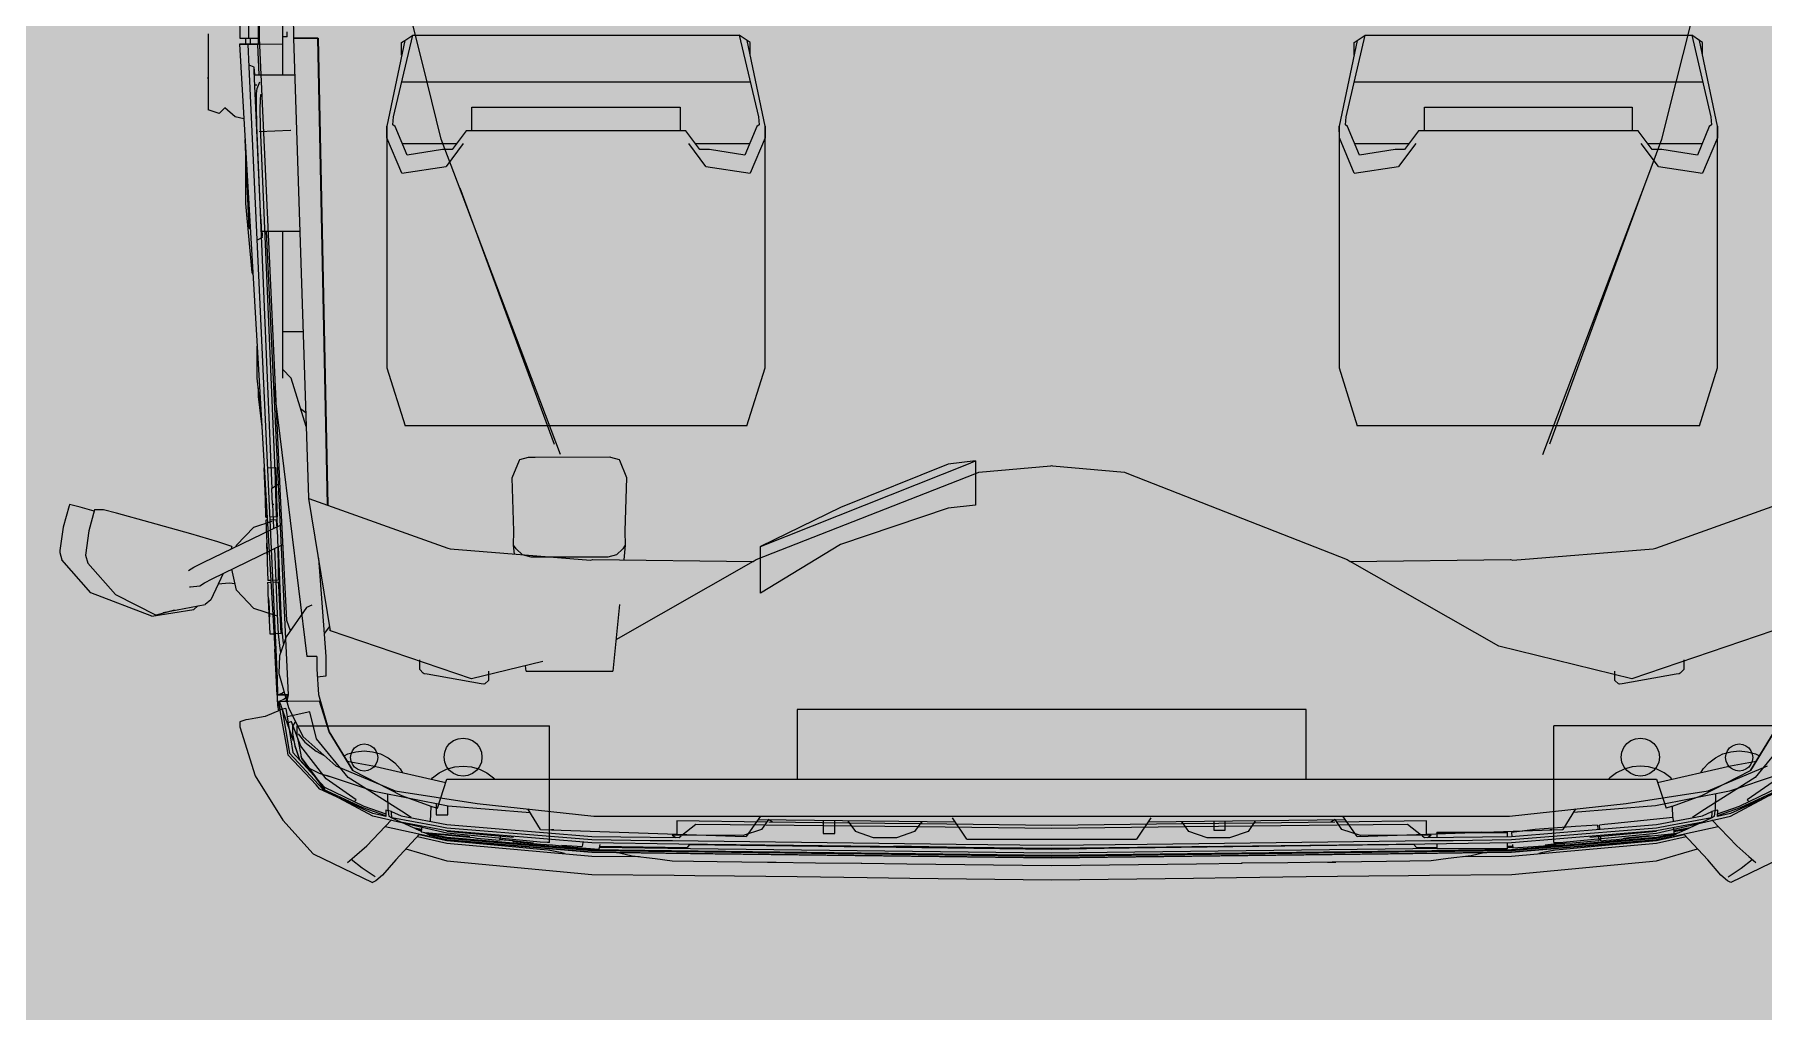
# Model space of a CAD drawing. Header units: millimetres. Extents: x 141848 to 1648660, y -821378 to -151356.
# Drawn here: x 205058 to 206648, y -199835 to -198937 of the extents above; entities that cross this region are included whole.
import ezdxf

# ---------------------------------------------------------------- set-up
doc = ezdxf.new("R2010")
doc.units = ezdxf.units.MM
doc.header["$MEASUREMENT"] = 0
doc.layers.add('Cars', color=7, linetype='Continuous')

# ---------------------------------------------------------------- blocks, each defined once
blk = doc.blocks.new('tir daf01')
at = {"layer": 'Cars', "color": 7, "linetype": 'Continuous', "lineweight": 13}
for p, q in [((26.5, 1591.5), (0, 1536.8)), ((61.1, 1536.6), (84.7, 1580.7)), ((85.9, 1582.6), (68.6, 1545.5)), ((70.2, 1544.8), (87.6, 1581.1)), ((95.3, 1579.6), (76.1, 1551.9)), ((98.7, 1579.5), (84.1, 1535.5)), ((132.2, 1588.3), (96.6, 1559.2)), ((138.5, 1576.8), (103.1, 1554.8)), ((103.1, 1554.9), (138.5, 1576.8)), ((144.2, 1580.8), (144.2, 1536.6)), ((231.5, 1575.5), (187.2, 1445.7)), ((23.9, 1553.3), (18.3, 1559.9)), ((96.6, 1559.2), (65.6, 1510.2)), ((84.2, 1515.9), (107.3, 1570.5)), ((107.2, 1536.6), (111.6, 1560.1)), ((118.2, 1559.5), (116.4, 1563.1)), ((120.3, 1552.1), (118.2, 1559.5)), ((736, 1486.6), (1027, 1559.1)), ((5.3, 1534.4), (13.3, 1546.2)), ((13.3, 1546.2), (21.3, 1556.3)), ((33.8, 1542.2), (23.9, 1553.3)), ((68.6, 1545.5), (61.4, 1524.5)), ((63, 1524.6), (70.2, 1544.8)), ((74.4, 1553.5), (76.1, 1551.9)), ((80, 1510.1), (103.1, 1554.9)), ((102.9, 1547.7), (102.5, 1544.5)), ((102.5, 1544.5), (102.9, 1541.3)), ((104.1, 1550.7), (102.9, 1547.7)), ((106.1, 1553.3), (104.1, 1550.7)), ((108.7, 1555.3), (106.1, 1553.3)), ((111.7, 1556.5), (108.7, 1555.3)), ((114.9, 1556.9), (111.7, 1556.5)), ((118.1, 1556.5), (114.9, 1556.9)), ((121.1, 1555.3), (118.1, 1556.5)), ((121, 1544.5), (120.3, 1552.1)), ((120.3, 1536.8), (121, 1544.5)), ((123.7, 1553.3), (121.1, 1555.3)), ((125.7, 1550.7), (123.7, 1553.3)), ((126.9, 1547.7), (125.7, 1550.7)), ((127.4, 1544.5), (126.9, 1547.7)), ((126.9, 1541.3), (127.4, 1544.5)), ((0, 1536.8), (1.6, 1533.8)), ((1.6, 1533.8), (6.7, 1527.7)), ((6.7, 1527.7), (20.8, 1515.5)), ((57.6, 1519.4), (33.8, 1542.2)), ((45.3, 1468.5), (61.1, 1536.6)), ((84.1, 1535.5), (70.4, 1467.4)), ((92, 1469.5), (107.2, 1536.6)), ((102.9, 1541.3), (104.1, 1538.3)), ((104.1, 1538.3), (106.1, 1535.7)), ((106.1, 1535.7), (108.7, 1533.7)), ((108.7, 1533.7), (111.7, 1532.5)), ((111.7, 1532.5), (114.9, 1532)), ((114.7, 1522.6), (118.2, 1529.5)), ((114.9, 1532), (118.1, 1532.5)), ((118.1, 1532.5), (121.1, 1533.7)), ((118.2, 1529.5), (120.3, 1536.8)), ((121.1, 1533.7), (123.7, 1535.7)), ((123.7, 1535.7), (125.7, 1538.3)), ((125.7, 1538.3), (126.9, 1541.3)), ((144.2, 1536.6), (144.2, 1468.6)), ((20.8, 1515.5), (44.5, 1493.6)), ((42.5, 1484.4), (51.6, 1525.1)), ((47.8, 1468.5), (55.9, 1511)), ((53.4, 1468.5), (61.4, 1510.6)), ((55.9, 1511), (59.6, 1519.1)), ((59.6, 1519.1), (60.9, 1521.9)), ((60.9, 1521.9), (68.1, 1522.8)), ((61.4, 1510.6), (65.4, 1519.4)), ((68.1, 1522.8), (81.5, 1523)), ((72.8, 1440.7), (84.2, 1515.9)), ((101, 1509.3), (104.4, 1511.4)), ((104.4, 1511.4), (110.1, 1516.5)), ((110.1, 1516.5), (114.7, 1522.6)), ((420, 1507.9), (473.4, 1524.6)), ((473.4, 1524.6), (695.6, 1524.6)), ((684.8, 1524.4), (652.2, 1510.7)), ((658.4, 1470.2), (652.2, 1510.7)), ((695.6, 1524.6), (684.8, 1524.4)), ((695.6, 1524.6), (774.3, 1508.1)), ((736, 1510.9), (736, 1190.3)), ((760.9, 1510.9), (772.5, 1510.9)), ((772.5, 1510.9), (774.3, 1508.1)), ((20, 1468.5), (31, 1506)), ((36.1, 1468.5), (42.4, 1495.6)), ((46, 1489.3), (48.8, 1495.5)), ((46.9, 1484.7), (49.2, 1496.3)), ((47.7, 1484.6), (50.6, 1499.5)), ((48.8, 1495.5), (49, 1495.5)), ((49.2, 1496.3), (50.3, 1498.7)), ((50.3, 1498.7), (50.5, 1498.7)), ((50.6, 1499.5), (55.5, 1510.2)), ((55.5, 1510.2), (55.7, 1510.2)), ((65.6, 1510.2), (59.7, 1501.4)), ((69.8, 1482.2), (80, 1510.1)), ((80, 1510.1), (80, 1510.1)), ((420, 1507.9), (420, 1193.3)), ((679.3, 1510.4), (679.3, 1460.5)), ((774.3, 1508.1), (779.2, 1500.8)), ((38.5, 1468.5), (44.3, 1493.8)), ((41.3, 1479.1), (39, 1468.5)), ((39.6, 1431.5), (45, 1484.8)), ((39.6, 1468.5), (42.3, 1481.2)), ((40.9, 1468.5), (44.5, 1486.1)), ((41.9, 1480.4), (41.3, 1479.1)), ((41.8, 1468.5), (44.8, 1483.5)), ((41.9, 1480.4), (42.1, 1480.4)), ((42.3, 1481.2), (44.1, 1485.2)), ((42.5, 1484.4), (43.5, 1483.9)), ((44.1, 1485.2), (44.3, 1485.2)), ((44.5, 1486.1), (45.6, 1488.5)), ((45, 1484.8), (45.7, 1484.8)), ((45.1, 1484.8), (46, 1489.3)), ((45.6, 1488.5), (45.8, 1488.5)), ((45.7, 1484.8), (50.2, 1484.4)), ((59.7, 1483.4), (54.4, 1430)), ((59.7, 1483.4), (56.3, 1483.7)), ((69.8, 1482.9), (59.7, 1483.3)), ((69.8, 1482.2), (68.5, 1477.2)), ((69.8, 1482.9), (69.8, 1482.2)), ((95, 1482.6), (96.2, 1481.6)), ((96.2, 1481.6), (100.8, 1475.5)), ((191.5, 1486.6), (182.8, 1437)), ((192, 1489.2), (191.5, 1486.6)), ((192.5, 1490.1), (192, 1489.2)), ((196, 1493.5), (192.5, 1490.1)), ((199.1, 1493.5), (196, 1493.5)), ((204.7, 1493.5), (199.1, 1493.5)), ((683.6, 1473.5), (736, 1486.6)), ((7.3, 1335.3), (20, 1468.5)), ((24.3, 1335.2), (36.1, 1468.5)), ((39, 1468.5), (27.5, 1335.2)), ((28.1, 1335.2), (39.6, 1468.5)), ((29.5, 1335.2), (40.9, 1468.5)), ((30.4, 1335.2), (41.8, 1468.5)), ((34.4, 1421.6), (38.5, 1468.5)), ((36.7, 1335.2), (47.8, 1468.5)), ((37.2, 1382.7), (45.3, 1468.5)), ((42.3, 1335.2), (53.4, 1468.5)), ((47, 1468.5), (43.3, 1428)), ((70.4, 1467.4), (64.4, 1392)), ((94.9, 1468.5), (68.5, 1477.2)), ((94.9, 1335.2), (94.9, 1468.5)), ((102.9, 1466), (100.2, 1462.3)), ((100.8, 1475.5), (104.3, 1468.6)), ((106.6, 1468.7), (102.9, 1466)), ((104.3, 1468.6), (106.4, 1461.2)), ((110.8, 1470.5), (106.6, 1468.7)), ((115.3, 1471.1), (110.8, 1470.5)), ((119.8, 1470.5), (115.3, 1471.1)), ((124.1, 1468.7), (119.8, 1470.5)), ((127.7, 1466), (124.1, 1468.7)), ((130.5, 1462.3), (127.7, 1466)), ((144.2, 1468.6), (144.2, 1428)), ((643.9, 1458.5), (683.6, 1473.5)), ((658.4, 1470.2), (679.7, 1454.3)), ((41.3, 1443), (43.3, 1462.6)), ((98.4, 1458.1), (97.8, 1453.6)), ((97.8, 1453.6), (98.4, 1449.1)), ((100.2, 1462.3), (98.4, 1458.1)), ((98.4, 1449.1), (100.2, 1444.9)), ((106.4, 1461.2), (107.1, 1453.6)), ((107.1, 1453.6), (106.4, 1446)), ((132.2, 1458.1), (130.5, 1462.3)), ((130.5, 1444.9), (132.2, 1449.1)), ((132.8, 1453.6), (132.2, 1458.1)), ((132.2, 1449.1), (132.8, 1453.6)), ((393.5, 1363.9), (643.9, 1458.5)), ((638.9, 1456.6), (403, 1369.9)), ((38.8, 1422.1), (39.6, 1431.5)), ((40.6, 1438.4), (40.7, 1438.4)), ((40.7, 1438.4), (41.3, 1443)), ((61, 1333.4), (72.8, 1440.7)), ((100.8, 1431.7), (96.2, 1425.6)), ((100.2, 1444.9), (102.9, 1441.2)), ((104.3, 1438.6), (100.8, 1431.7)), ((102.9, 1441.2), (106.6, 1438.5)), ((106.4, 1446), (104.3, 1438.6)), ((106.6, 1438.5), (110.8, 1436.7)), ((110.8, 1436.7), (115.3, 1436.1)), ((115.3, 1436.1), (119.8, 1436.7)), ((119.8, 1436.7), (124.1, 1438.5)), ((124.1, 1438.5), (127.7, 1441.2)), ((127.7, 1441.2), (130.5, 1444.9)), ((182.8, 1437), (182.3, 1434.4)), ((182.3, 1434.4), (182.8, 1433.5)), ((182.8, 1433.5), (185.9, 1430.1)), ((187.2, 1445.7), (217.3, 1323.4)), ((712.9, 1446.2), (691.1, 1446.2)), ((712.9, 1255), (712.9, 1446.2)), ((32.3, 1398.6), (34.4, 1421.6)), ((36.5, 1391.3), (38.5, 1415.4)), ((38.4, 1417.4), (38.8, 1422.1)), ((38.4, 1417.4), (42.1, 1417.1)), ((41.6, 1415.1), (38.5, 1415.4)), ((39.2, 1415.3), (39.4, 1417.3)), ((40.1, 1415.2), (40.3, 1417.2)), ((43.3, 1428), (41.4, 1407.2)), ((49.1, 1416.4), (52.5, 1416)), ((52.5, 1416), (52.7, 1416)), ((53.4, 1420.6), (52.7, 1416)), ((54.4, 1430), (53.4, 1420.6)), ((96.2, 1425.6), (94.9, 1424.4)), ((144.2, 1428), (144.2, 1407.2)), ((185.9, 1430.1), (189, 1430.1)), ((189, 1430.1), (194.2, 1430.1)), ((52.6, 1414.2), (48.9, 1414.5)), ((52.6, 1414.2), (51.6, 1393.9)), ((144.2, 1407.2), (144.2, 1394)), ((30.7, 1382.6), (32.3, 1398.6)), ((32, 1336.3), (34.9, 1383.4)), ((34.6, 1375.7), (34.9, 1383.4)), ((36.1, 1383.3), (34.9, 1383.4)), ((35.8, 1376.2), (36.5, 1391.3)), ((51.6, 1393.9), (48.6, 1357)), ((67.7, 1394), (48.7, 1382.2)), ((144.2, 1394), (144.2, 1388)), ((144.2, 1388), (144.2, 1377)), ((27.9, 1363.9), (29.9, 1375.3)), ((29.9, 1375.3), (30.7, 1382.6)), ((34.6, 1366.2), (35.8, 1376.2)), ((34.6, 1366.2), (34.6, 1375.7)), ((36.8, 1375.9), (37.2, 1382.7)), ((36.8, 1373.9), (36.8, 1375.9)), ((36.8, 1373.9), (144.2, 1373.9)), ((42.7, 1203.3), (48.3, 1372.3)), ((48.3, 1372.3), (48.7, 1382.2)), ((48.3, 1372.3), (48.3, 1370.2)), ((144.2, 1377), (144.2, 1373.9)), ((27.1, 1360.3), (27.9, 1363.9)), ((48.6, 1357), (46.1, 1335.1)), ((393.5, 1363.9), (393.5, 1363.9)), ((34.9, 1336), (32, 1336.3)), ((32.5, 1335.2), (32.6, 1336.2)), ((33.4, 1335.2), (33.5, 1336.1)), ((6.8, 1259.6), (7.3, 1335.3)), ((23.8, 1291.4), (24.3, 1335.2)), ((27.5, 1335.2), (26.1, 1221.7)), ((26.7, 1223.8), (28.1, 1335.2)), ((28.2, 1231.2), (29.5, 1335.2)), ((29.2, 1237.4), (30.4, 1335.2)), ((30.9, 1331.2), (31, 1307.7)), ((36, 1331.2), (30.9, 1331.2)), ((32.4, 1331.2), (32.5, 1335.2)), ((33.3, 1331.2), (33.4, 1335.2)), ((35.7, 1255.3), (36.7, 1335.2)), ((41.3, 1255), (42.3, 1335.2)), ((46.1, 1335.1), (42.3, 1335.4)), ((45.7, 1331.2), (42.3, 1331.2)), ((45.7, 1331.2), (45.6, 1266.4)), ((45.9, 1331.2), (45.7, 1331.2)), ((46.5, 1331.2), (45.9, 1331.2)), ((46.5, 1331.2), (45.9, 1331.2)), ((46.4, 1307.7), (46.5, 1331.2)), ((61, 1226.6), (61, 1333.4)), ((94.9, 912.2), (94.9, 1335.2)), ((217.3, 1323.4), (295.1, 1186.8)), ((27.2, 1309.6), (24.5, 1297.9)), ((31, 1307.7), (31, 1266.4)), ((46.5, 1307.7), (45.7, 1307.7)), ((46.4, 1266.4), (46.5, 1307.7)), ((24.5, 1297.9), (22.1, 1276.9)), ((22.1, 1276.9), (19.9, 1261.2)), ((6.5, 1240.4), (6.8, 1259.6)), ((19.9, 1261.2), (19.6, 1241.6)), ((35.2, 1266.4), (31, 1266.4)), ((31.4, 1244.5), (31.6, 1266.4)), ((32.3, 1247.6), (32.6, 1266.4)), ((41.4, 1257.8), (43.6, 1261.2)), ((45.6, 1266.4), (41.5, 1266.4)), ((43.6, 1261.2), (43.1, 1196.1)), ((43.6, 1257), (56.6, 1257)), ((46.4, 1266.4), (45.6, 1266.4)), ((56.6, 1257), (55.6, 1174.4)), ((6.1, 1204), (6.5, 1240.4)), ((19.6, 1241.6), (19.3, 1220)), ((27.3, 912.2), (31.4, 1244.5)), ((34.8, 1245.9), (30.8, 912.2)), ((31.5, 912.2), (35.7, 1255.3)), ((32.3, 1247.6), (34.8, 1245.4)), ((43, 1252.9), (41.3, 1255)), ((53.8, 1239.4), (43.5, 1252.2)), ((679.7, 1247), (658.4, 1231.1)), ((679.3, 1240.8), (679.3, 1190.9)), ((691.1, 1255), (712.9, 1255)), ((24.3, 912.2), (28.2, 1231.2)), ((25.2, 912.2), (29.2, 1237.4)), ((53, 1176.2), (53.8, 1239.4)), ((61, 912.2), (61, 1226.6)), ((652.2, 1190.5), (658.4, 1231.1)), ((19.3, 1220), (19, 1197)), ((26.1, 1221.7), (22.3, 912.2)), ((22.9, 912.2), (26.7, 1223.8)), ((5.4, 1146.4), (6.1, 1204)), ((19, 1197), (18.7, 1170.2)), ((42.4, 1193.3), (42.7, 1203.3)), ((42.4, 1193.3), (61, 1180)), ((43.1, 1196.1), (48.8, 1179.2)), ((473.4, 1176.6), (420, 1193.3)), ((774.3, 1193.1), (695.6, 1176.6)), ((772.5, 1190.3), (774.3, 1193.1)), ((774.3, 1193.1), (779.2, 1200.4)), ((48.8, 1179.2), (58, 1172.8)), ((55.7, 1000.8), (57.9, 1182.2)), ((695.6, 1176.6), (473.4, 1176.6)), ((652.2, 1190.5), (684.8, 1176.8)), ((684.8, 1176.8), (695.6, 1176.6)), ((760.9, 1190.3), (772.5, 1190.3)), ((18.7, 1170.2), (18.2, 1129.4)), ((18.7, 1165.8), (18.8, 1173.5)), ((52.1, 1096.8), (53, 1175)), ((55.6, 1172.5), (54.7, 1098.9)), ((58, 1172.8), (55.6, 1169)), ((4.6, 1082.1), (5.4, 1146.4)), ((94.9, 1146.4), (159, 1146.4)), ((159, 1146.4), (159, 912.2)), ((18.2, 1129.4), (17.7, 1086.8)), ((56.1, 1099.2), (46.9, 1092.8)), ((54.7, 1098.3), (54, 1033.3)), ((56.1, 1099.2), (54.7, 1099.2)), ((4.1, 1042.6), (4.6, 1082.1)), ((17.2, 1045.5), (17.7, 1086.8)), ((17.7, 1086.8), (17.7, 1087.3)), ((46.9, 1092.8), (41.2, 1075.9)), ((51.4, 1035.1), (52.1, 1096.4)), ((41.2, 1075.9), (41.2, 1055.1)), ((48, 1065.3), (48, 1071.8)), ((48, 1071.8), (56.6, 1071.8)), ((48, 1061.4), (48, 1065.3)), ((30.8, 912.2), (33.3, 1057.5)), ((41.2, 1055.1), (46.9, 1038.2)), ((56.4, 1061.4), (48, 1061.4)), ((2.5, 912.2), (4.1, 1042.6)), ((15.5, 912.2), (17.2, 1045.5)), ((17.2, 1045.5), (17.2, 1045.5)), ((46.9, 1038.2), (56.1, 1031.8)), ((49.9, 912.2), (51.4, 1034.7)), ((53.9, 1032.7), (52.5, 912.2)), ((56.1, 1031.8), (53.9, 1031.8)), ((59.5, 1003.4), (39.8, 990.2)), ((39.8, 980.2), (39.8, 990.2)), ((39.8, 912.2), (39.8, 980.2)), ((4.1, 781.9), (2.5, 912.2)), ((17.2, 779), (15.5, 912.2)), ((22.3, 912.2), (26.1, 602.7)), ((26.7, 600.7), (22.9, 912.2)), ((28.2, 593.3), (24.3, 912.2)), ((29.2, 587.1), (25.2, 912.2)), ((31.4, 580), (27.3, 912.2)), ((34.8, 578.5), (30.8, 912.2)), ((30.8, 912.2), (33.3, 767)), ((35.7, 569.2), (31.5, 912.2)), ((39.8, 844.2), (39.8, 912.2)), ((51.4, 789.7), (49.9, 912.2)), ((52.5, 912.2), (53.9, 791.8)), ((61, 597.9), (61, 912.2)), ((94.9, 489.2), (94.9, 912.2)), ((159, 912.2), (159, 678.1)), ((39.8, 834.2), (39.8, 844.2)), ((39.8, 834.2), (59.5, 821.1)), ((347.1, 842.2), (344.2, 816.9)), ((387.7, 842.2), (384.8, 816.9)), ((57.9, 642.3), (55.7, 823.6)), ((344.2, 816.9), (310.8, 718)), ((384.8, 816.9), (344.8, 718)), ((4.6, 742.4), (4.1, 781.9)), ((46.9, 786.2), (41.2, 769.4)), ((56.1, 792.7), (46.9, 786.2)), ((52.1, 728), (51.4, 789.4)), ((53.9, 792.7), (56.1, 792.7)), ((54, 791.2), (54.7, 726.2)), ((17.7, 737.7), (17.2, 779)), ((17.2, 779), (17.2, 779)), ((41.2, 769.4), (41.2, 748.5)), ((41.2, 748.5), (46.9, 731.7)), ((5.4, 678.1), (4.6, 742.4)), ((18.2, 695.1), (17.7, 737.7)), ((17.7, 737.1), (17.7, 737.7)), ((56.1, 725.2), (46.9, 731.7)), ((53, 649.4), (52.1, 727.7)), ((54.7, 725.6), (55.6, 652)), ((56.1, 725.2), (54.7, 725.2)), ((310.8, 718), (266.2, 644.4)), ((344.8, 718), (309, 644.4)), ((45.1, 706.2), (45.1, 712.7)), ((45.1, 712.7), (57.1, 712.7)), ((45.1, 702.2), (45.1, 706.2)), ((57.2, 702.2), (45.1, 702.2)), ((18.7, 654.3), (18.2, 695.1)), ((6.1, 620.4), (5.4, 678.1)), ((159, 678.1), (94.9, 678.1)), ((18.8, 650.9), (18.7, 658.7)), ((19, 627.4), (18.7, 654.3)), ((55.6, 655.4), (58, 651.7)), ((61, 644.5), (42.4, 631.1)), ((48.8, 645.2), (43.1, 628.4)), ((58, 651.7), (48.8, 645.2)), ((53.8, 585), (53, 648.2)), ((55.6, 650), (56.6, 567.5)), ((295.1, 637.7), (223.2, 511.4)), ((420, 632), (473.4, 648.7)), ((473.4, 648.7), (695.6, 648.7)), ((684.8, 648.6), (652.2, 634.9)), ((695.6, 648.7), (684.8, 648.6)), ((695.6, 648.7), (774.3, 632.2)), ((6.5, 584), (6.1, 620.4)), ((19.3, 604.5), (19, 627.4)), ((42.7, 621.2), (42.4, 631.1)), ((48.3, 452.2), (42.7, 621.2)), ((43.1, 628.4), (43.6, 563.2)), ((420, 632), (420, 317.5)), ((658.4, 594.3), (652.2, 634.9)), ((679.3, 634.5), (679.3, 584.6)), ((736, 635), (736, 314.5)), ((760.9, 635), (772.5, 635)), ((772.5, 635), (774.3, 632.2)), ((774.3, 632.2), (779.2, 624.9)), ((19.6, 582.9), (19.3, 604.5)), ((26.1, 602.7), (27.5, 489.2)), ((28.1, 489.2), (26.7, 600.7)), ((29.5, 489.2), (28.2, 593.3)), ((61, 491.1), (61, 597.9)), ((658.4, 594.3), (679.7, 578.4)), ((6.8, 564.9), (6.5, 584)), ((19.9, 563.2), (19.6, 582.9)), ((30.4, 489.2), (29.2, 587.1)), ((32.4, 496.2), (31.4, 580)), ((34.8, 579.1), (32.3, 576.9)), ((33.3, 496.3), (32.3, 576.9)), ((43.5, 572.2), (53.8, 585)), ((7.3, 489.2), (6.8, 564.9)), ((22.1, 547.5), (19.9, 563.2)), ((36.7, 489.2), (35.7, 569.2)), ((41.3, 569.5), (43, 571.5)), ((42.3, 489.2), (41.3, 569.5)), ((43.6, 563.2), (41.4, 566.7)), ((56.6, 567.5), (43.6, 567.5)), ((712.9, 570.4), (691.1, 570.4)), ((712.9, 379.1), (712.9, 570.4)), ((24.5, 526.5), (22.1, 547.5)), ((24.3, 489.2), (23.8, 533)), ((27.2, 514.9), (24.5, 526.5)), ((255.8, 514.7), (194.2, 508.5)), ((310.3, 520.1), (296.6, 518.8)), ((34.8, 496.6), (30.6, 495.9)), ((32.6, 472.4), (30.6, 495.9)), ((194.2, 428.9), (194.2, 508.5)), ((20, 356), (7.3, 489.2)), ((36.1, 355.9), (24.3, 489.2)), ((27.5, 489.2), (39, 355.9)), ((39.6, 355.9), (28.1, 489.2)), ((40.9, 355.9), (29.5, 489.2)), ((41.8, 355.9), (30.4, 489.2)), ((36.7, 481), (33.2, 480.4)), ((34.2, 461.8), (33.2, 480.4)), ((47.8, 355.9), (36.7, 489.2)), ((53.4, 355.9), (42.3, 489.2)), ((72.8, 383.8), (61, 491.1)), ((94.9, 355.9), (94.9, 489.2)), ((27.9, 460.5), (27.1, 464.2)), ((34.7, 453.1), (32.6, 472.4)), ((29.9, 449.2), (27.9, 460.5)), ((30.7, 441.9), (29.9, 449.2)), ((35.3, 442.1), (34.7, 453.1)), ((36.8, 450.5), (36.8, 448.6)), ((36.8, 450.5), (144.2, 450.5)), ((36.8, 448.6), (37.2, 441.8)), ((48.3, 454.3), (48.3, 452.2)), ((48.7, 442.2), (48.3, 452.2)), ((144.2, 447.4), (144.2, 450.5)), ((144.2, 436.5), (144.2, 447.4)), ((393.5, 460.5), (643.9, 365.9)), ((638.9, 367.8), (403, 454.6)), ((32.3, 425.8), (30.7, 441.9)), ((37.6, 416.9), (35.3, 442.1)), ((39.9, 404.8), (36.6, 435.7)), ((37.2, 441.8), (45.3, 356)), ((48.7, 442.2), (67.7, 430.4)), ((70.4, 357.1), (64.4, 432.5)), ((144.2, 430.5), (144.2, 436.5)), ((144.2, 417.3), (144.2, 430.5)), ((203.3, 444.1), (187.2, 378.7)), ((34.4, 402.8), (32.3, 425.8)), ((37.6, 416.9), (38.6, 417.1)), ((39.6, 404.6), (38.6, 417.1)), ((41.4, 417.3), (43.3, 396.5)), ((144.2, 396.5), (144.2, 417.3)), ((194.2, 428.9), (199.4, 428.4)), ((302, 418.2), (310.3, 417.4)), ((38.5, 355.9), (34.4, 402.8)), ((42, 405), (39, 404.5)), ((40.9, 383.7), (39, 404.5)), ((43, 405.3), (39.9, 404.8)), ((40.5, 404.8), (40.5, 404.9)), ((96.2, 398.9), (94.9, 400)), ((100.8, 392.8), (96.2, 398.9)), ((41.5, 380.4), (40.9, 383.7)), ((43.3, 396.5), (47, 355.9)), ((84.2, 308.5), (72.8, 383.8)), ((102.9, 383.2), (100.2, 379.6)), ((104.3, 385.9), (100.8, 392.8)), ((106.6, 386), (102.9, 383.2)), ((106.4, 378.5), (104.3, 385.9)), ((110.8, 387.8), (106.6, 386)), ((115.3, 388.3), (110.8, 387.8)), ((119.8, 387.8), (115.3, 388.3)), ((124.1, 386), (119.8, 387.8)), ((127.7, 383.2), (124.1, 386)), ((130.5, 379.6), (127.7, 383.2)), ((144.2, 355.9), (144.2, 396.5)), ((182.8, 391), (182.3, 390.1)), ((182.3, 390.1), (182.8, 387.4)), ((185.9, 394.3), (182.8, 391)), ((182.8, 387.4), (191.5, 337.9)), ((189, 394.3), (185.9, 394.3)), ((194.2, 394.3), (189, 394.3)), ((45, 341.1), (41.5, 380.4)), ((42.6, 375), (42.2, 377.2)), ((46.1, 335.6), (42.6, 375)), ((98.4, 375.4), (97.8, 370.9)), ((97.8, 370.9), (98.4, 366.3)), ((100.2, 379.6), (98.4, 375.4)), ((98.4, 366.3), (100.2, 362.1)), ((107.1, 370.9), (106.4, 378.5)), ((106.4, 363.2), (107.1, 370.9)), ((132.2, 375.4), (130.5, 379.6)), ((130.5, 362.1), (132.2, 366.3)), ((132.8, 370.9), (132.2, 375.4)), ((132.2, 366.3), (132.8, 370.9)), ((187.2, 378.7), (231.5, 248.9)), ((643.9, 365.9), (683.6, 350.9)), ((679.7, 371.1), (658.4, 355.2)), ((691.1, 379.1), (712.9, 379.1)), ((31, 318.4), (20, 356)), ((42.4, 328.9), (36.1, 355.9)), ((44.3, 330.6), (38.5, 355.9)), ((39, 355.9), (41.3, 345.4)), ((42.3, 343.3), (39.6, 355.9)), ((44.5, 338.4), (40.9, 355.9)), ((46, 335.1), (41.8, 355.9)), ((45.3, 356), (61.1, 287.9)), ((55.9, 313.5), (47.8, 355.9)), ((61.4, 313.9), (53.4, 355.9)), ((62.2, 350.3), (62.2, 356.8)), ((62.2, 356.8), (70.5, 356.8)), ((62.2, 346.3), (62.2, 350.3)), ((68.5, 347.3), (94.9, 355.9)), ((84.1, 289), (70.4, 357.1)), ((107.2, 287.8), (92, 355)), ((100.2, 362.1), (102.9, 358.5)), ((100.8, 349), (104.3, 355.8)), ((102.9, 358.5), (106.6, 355.7)), ((104.3, 355.8), (106.4, 363.2)), ((106.6, 355.7), (110.8, 354)), ((110.8, 354), (115.3, 353.4)), ((115.3, 353.4), (119.8, 354)), ((119.8, 354), (124.1, 355.7)), ((124.1, 355.7), (127.7, 358.5)), ((127.7, 358.5), (130.5, 362.1)), ((144.2, 287.8), (144.2, 355.9)), ((652.2, 314.6), (658.4, 355.2)), ((679.3, 364.9), (679.3, 315)), ((683.6, 350.9), (736, 337.9)), ((41.3, 345.4), (41.9, 344.1)), ((42.1, 344.1), (41.9, 344.1)), ((44.1, 339.2), (42.3, 343.3)), ((43.5, 340.5), (42.5, 340)), ((51.6, 299.3), (42.5, 340)), ((44.3, 339.2), (44.1, 339.2)), ((45.6, 335.9), (44.5, 338.4)), ((45.7, 337.8), (45, 341.1)), ((45.8, 335.9), (45.6, 335.9)), ((45.9, 337.9), (45.7, 337.8)), ((46.3, 334.5), (46, 335.1)), ((46.7, 332.4), (46.1, 335.6)), ((56.2, 341), (69.8, 341.6)), ((72.6, 346.3), (62.2, 346.3)), ((69.8, 342.2), (68.5, 347.3)), ((69.8, 341.6), (69.8, 342.2)), ((80, 314.3), (69.8, 342.2)), ((95, 341.8), (96.2, 342.9)), ((96.2, 342.9), (100.8, 349)), ((191.5, 337.9), (192, 335.2)), ((192, 335.2), (192.5, 334.3)), ((192.5, 334.3), (196, 331)), ((736, 337.9), (1027, 265.3)), ((44.5, 330.9), (20.8, 309)), ((51.4, 333.1), (46.7, 332.4)), ((48.8, 329), (47.2, 332.4)), ((49.2, 328.1), (48.3, 332.6)), ((49, 329), (48.8, 329)), ((50.6, 325), (49.1, 332.7)), ((50.3, 325.8), (49.2, 328.1)), ((50.5, 325.8), (50.3, 325.8)), ((55.5, 314.3), (50.6, 325)), ((59.7, 323.1), (65.6, 314.3)), ((196, 331), (199.1, 331)), ((199.1, 331), (204.7, 331)), ((774.3, 317.2), (779.2, 324.6)), ((20.8, 309), (6.7, 296.8)), ((33.8, 282.3), (57.6, 305.1)), ((55.7, 314.3), (55.5, 314.3)), ((59.6, 305.3), (55.9, 313.5)), ((60.9, 302.5), (59.6, 305.3)), ((68.1, 301.7), (60.9, 302.5)), ((65.4, 305.1), (61.4, 313.9)), ((65.6, 314.3), (96.6, 265.3)), ((103.1, 269.6), (80, 314.3)), ((80, 314.3), (80, 314.3)), ((107.3, 254), (84.2, 308.5)), ((104.4, 313.1), (101, 315.1)), ((110.1, 308), (104.4, 313.1)), ((114.7, 301.9), (110.1, 308)), ((473.4, 300.7), (420, 317.5)), ((652.2, 314.6), (684.8, 300.9)), ((774.3, 317.2), (695.6, 300.7)), ((760.9, 314.4), (772.5, 314.4)), ((772.5, 314.4), (774.3, 317.2)), ((1.6, 290.6), (0, 287.6)), ((26.5, 233), (0, 287.6)), ((6.7, 296.8), (1.6, 290.6)), ((5.3, 290.1), (13.3, 278.2)), ((61.1, 287.9), (84.7, 243.8)), ((61.4, 300), (68.6, 279)), ((70.2, 279.7), (63, 299.9)), ((81.5, 301.5), (68.1, 301.7)), ((98.7, 244.9), (84.1, 289)), ((104.1, 286.2), (102.9, 283.2)), ((106.1, 288.8), (104.1, 286.2)), ((108.7, 290.8), (106.1, 288.8)), ((111.6, 264.3), (107.2, 287.8)), ((111.7, 292), (108.7, 290.8)), ((114.9, 292.4), (111.7, 292)), ((118.2, 295), (114.7, 301.9)), ((118.1, 292), (114.9, 292.4)), ((121.1, 290.8), (118.1, 292)), ((120.3, 287.6), (118.2, 295)), ((121, 280), (120.3, 287.6)), ((123.7, 288.8), (121.1, 290.8)), ((125.7, 286.2), (123.7, 288.8)), ((126.9, 283.2), (125.7, 286.2)), ((144.2, 243.7), (144.2, 287.8)), ((695.6, 300.7), (473.4, 300.7)), ((684.8, 300.9), (695.6, 300.7)), ((13.3, 278.2), (21.3, 268.1)), ((18.3, 264.6), (23.9, 271.2)), ((23.9, 271.2), (33.8, 282.3)), ((68.6, 279), (85.9, 241.8)), ((87.6, 243.4), (70.2, 279.7)), ((76.1, 272.6), (74.4, 270.9)), ((76.1, 272.6), (95.3, 244.9)), ((102.9, 283.2), (102.5, 280)), ((102.5, 280), (102.9, 276.7)), ((102.9, 276.7), (104.1, 273.7)), ((104.1, 273.7), (106.1, 271.2)), ((106.1, 271.2), (108.7, 269.2)), ((118.2, 264.9), (120.3, 272.3)), ((120.3, 272.3), (121, 280)), ((121.1, 269.2), (123.7, 271.2)), ((123.7, 271.2), (125.7, 273.7)), ((125.7, 273.7), (126.9, 276.7)), ((127.4, 280), (126.9, 283.2)), ((126.9, 276.7), (127.4, 280)), ((96.6, 265.3), (132.2, 236.2)), ((103.1, 269.6), (138.5, 247.7)), ((138.5, 247.7), (103.1, 269.6)), ((108.7, 269.2), (111.7, 267.9)), ((111.7, 267.9), (114.9, 267.5)), ((114.9, 267.5), (118.1, 267.9)), ((116.4, 261.4), (118.2, 264.9)), ((118.1, 267.9), (121.1, 269.2)), ((113.9, 222.4), (84.7, 243.8)), ((85.9, 243.7), (115, 222.3)), ((85.9, 241.8), (118.5, 211.6)), ((119.6, 214.3), (87.6, 243.4)), ((95.3, 244.9), (125.4, 221.8)), ((100.5, 238.7), (97.6, 248.2)), ((106.4, 226.8), (100.5, 238.7)), ((134.2, 223.5), (107.3, 254)), ((120.8, 235.9), (116.4, 243.7)), ((138.5, 247.7), (166.8, 238.9)), ((172.9, 237.9), (138.5, 247.7)), ((144.2, 222.3), (144.2, 243.7)), ((166.8, 238.9), (166.4, 210.3)), ((166.8, 238.8), (166.8, 238.9)), ((189.6, 244.7), (188.8, 237)), ((189.7, 244.7), (189.6, 244.7)), ((207.8, 244.7), (189.7, 244.7)), ((298.2, 237.8), (207.8, 244.7)), ((235.3, 248.1), (228.9, 243)), ((231.5, 248.9), (353.1, 229)), ((353.1, 228.8), (231.5, 248.7)), ((231.5, 248.7), (232.9, 248.7)), ((776.5, 237.5), (346.9, 246.5)), ((346.9, 246.3), (776.5, 237.3)), ((416.9, 244.9), (416.7, 245.1)), ((506.7, 243), (506.7, 243.2)), ((57.4, 205), (26.5, 233)), ((113.2, 220.5), (106.4, 226.8)), ((129.2, 225.5), (120.8, 235.9)), ((136.7, 219.3), (129.2, 225.5)), ((132.2, 236.2), (157.1, 230.1)), ((160.8, 210.4), (134.2, 223.5)), ((157.1, 230.1), (152.4, 209.1)), ((196.3, 236.5), (172.9, 237.9)), ((204.2, 236.5), (196.3, 236.5)), ((207.8, 236.5), (204.2, 236.5)), ((207.8, 236.5), (207.7, 227.2)), ((458, 196.6), (207.7, 227.2)), ((253, 226.9), (226, 208.1)), ((255, 231.7), (253, 226.9)), ((419.4, 226.6), (463.9, 212.9)), ((435.9, 221.5), (432.1, 226.2)), ((506.7, 204.8), (506.7, 223.7)), ((776.5, 215.1), (776.5, 237.5)), ((776.5, 237.3), (776.5, 214.9)), ((126.1, 216.2), (113.2, 220.5)), ((125.4, 216.1), (113.2, 220.5)), ((126.9, 219.7), (113.9, 222.4)), ((115, 222.3), (116.2, 222)), ((118.5, 211.6), (159.5, 204.9)), ((160.1, 207.8), (119.6, 214.3)), ((125.4, 221.8), (147.9, 213)), ((136.9, 213.9), (125.4, 216.1)), ((136.9, 213.9), (126.1, 216.2)), ((131.6, 218.8), (126.9, 219.7)), ((130.4, 214.8), (130.2, 215.2)), ((130.4, 214.8), (166.8, 202.1)), ((134.7, 218.1), (131.6, 218.8)), ((144.2, 218.1), (134.7, 218.1)), ((143.9, 214.1), (136.9, 213.9)), ((148, 216.7), (143.9, 214.1)), ((144.2, 219.8), (144.2, 222.3)), ((144.2, 218.5), (144.2, 219.8)), ((144.2, 218.1), (144.2, 218.5)), ((147.8, 212.4), (146.7, 210)), ((147.9, 213), (147.8, 212.4)), ((160.1, 207.8), (159.5, 204.9)), ((192.3, 201.6), (160.8, 210.4)), ((166.4, 210.3), (166.4, 205.9)), ((171.7, 209.4), (166.6, 209.1)), ((166.6, 209.1), (166.6, 209)), ((166.7, 209.1), (172.5, 210.3)), ((168.5, 206), (170, 207.8)), ((172.5, 209.5), (170.4, 208.9)), ((171, 209), (172.4, 209)), ((171.6, 209.2), (172.4, 209.2)), ((172.3, 210.3), (172.3, 210.2)), ((172.3, 209), (172.4, 201.7)), ((172.5, 200.3), (172.4, 209.2)), ((172.5, 201), (172.5, 210.3)), ((553.3, 192.1), (172.5, 210.1)), ((226, 208.1), (208.3, 202.1)), ((241.1, 208.5), (231.7, 212)), ((355.7, 202.7), (241.1, 208.5)), ((472.1, 204.8), (463.9, 212.9)), ((599.1, 185.4), (599.1, 220.7)), ((691.5, 212.3), (690.2, 183.5)), ((691.5, 212.6), (691.5, 212.3)), ((742.8, 178.6), (742.8, 216)), ((777.6, 209), (777.6, 204.8)), ((777.6, 209), (782.3, 209)), ((98.1, 179.7), (57.4, 205)), ((158.6, 202.7), (152.7, 188.8)), ((162.8, 200.3), (158, 201.3)), ((159.5, 204.9), (158.6, 202.7)), ((166.6, 201.3), (158.6, 202.6)), ((162.9, 200.3), (162.8, 200.3)), ((196.3, 198.6), (162.9, 200.3)), ((166.6, 202.2), (166.6, 201.3)), ((166.6, 201.3), (166.6, 201.3)), ((166.6, 201.3), (166.6, 201.3)), ((166.8, 202.1), (168.5, 206)), ((172.4, 199.9), (172.5, 200.3)), ((172.4, 199.9), (214.6, 197.8)), ((172.5, 200.8), (174.2, 204.7)), ((172.5, 200.6), (174.2, 204.5)), ((172.5, 200.8), (172.5, 201)), ((172.5, 200.6), (172.5, 200.8)), ((172.5, 200.6), (172.5, 200.5)), ((172.5, 200.4), (172.5, 200.6)), ((172.5, 200.5), (172.5, 200.4)), ((172.5, 200.4), (172.5, 200.3)), ((770.8, 165.4), (172.5, 200.3)), ((174.2, 204.7), (175.6, 206.3)), ((174.2, 204.5), (175.7, 206.3)), ((208.3, 202.1), (192.3, 201.6)), ((196.3, 198.7), (196.3, 198.7)), ((211.9, 203.3), (215.1, 202.7)), ((215.1, 202.7), (228.8, 201.3)), ((220.1, 205.4), (218.8, 205.6)), ((231.5, 204.3), (220.1, 205.4)), ((228.6, 193.7), (228.8, 197)), ((228.6, 193.2), (228.6, 193.7)), ((266.1, 191.4), (228.6, 193.2)), ((229.1, 203.6), (228.8, 198.3)), ((228.8, 201.3), (246.7, 200.2)), ((229.1, 203.6), (266.6, 201.8)), ((247, 203.4), (231.5, 204.3)), ((258, 192.2), (244.2, 192.8)), ((245.3, 199.2), (251.9, 178.4)), ((246.7, 200.2), (307.2, 197.7)), ((308.6, 200.7), (247, 203.4)), ((261.3, 191.9), (258, 192.2)), ((261.3, 191.9), (261.3, 191.9)), ((272.7, 191.2), (266.1, 191.4)), ((266.6, 201.8), (273.2, 201.4)), ((276, 191.1), (272.7, 191.2)), ((273.2, 201.4), (276.5, 201.2)), ((276, 191.1), (276.1, 194.3)), ((276.2, 196.1), (276.5, 201)), ((276.5, 201), (276.5, 201.2)), ((277.7, 194.2), (277.6, 191.2)), ((294.5, 190.7), (277.6, 191.2)), ((277.9, 201.1), (277.7, 196)), ((277.9, 201.1), (292.1, 201.2)), ((279.4, 140.2), (310.7, 205)), ((292.1, 201.2), (318.1, 200.4)), ((294.2, 131.8), (329.1, 204.1)), ((305.8, 200.8), (305.9, 200.8)), ((305.9, 200.8), (306, 200.8)), ((318.1, 200.4), (333.5, 199.4)), ((325.7, 196.9), (347.8, 196)), ((326.9, 178.4), (332.3, 195.2)), ((347.9, 199.1), (327.2, 200)), ((333.3, 190.9), (333.2, 189.5)), ((333.5, 199.4), (333.3, 193.4)), ((336.2, 199.3), (336.1, 193.3)), ((352.7, 199.4), (336.2, 199.8)), ((336.2, 199.8), (336.2, 199.4)), ((336.2, 199.8), (336.2, 199.4)), ((336.2, 199.4), (336.2, 199.3)), ((336.2, 199.3), (381.6, 198.2)), ((347.8, 195.2), (347.8, 196.9)), ((361.9, 194.6), (347.8, 195.2)), ((352.7, 199.5), (352.7, 198.9)), ((381.6, 198.7), (352.7, 199.4)), ((776.5, 183.4), (355.7, 202.7)), ((366.8, 202.2), (361.9, 194.6)), ((362.4, 195.3), (696.1, 181.2)), ((694.9, 184.4), (364.3, 198.4)), ((381.4, 191.2), (381.6, 198.2)), ((381.6, 198.2), (381.6, 198.7)), ((479.4, 204.8), (463.7, 204.8)), ((496.4, 204.8), (479.4, 204.8)), ((523.3, 204.8), (496.4, 204.8)), ((570.4, 204.8), (523.3, 204.8)), ((599.1, 189.9), (553.3, 192.1)), ((599.1, 204.8), (570.4, 204.8)), ((770.8, 204.8), (742.8, 204.8)), ((770.8, 204.8), (770.7, 182)), ((776.6, 204.8), (770.8, 204.8)), ((889.7, 204.8), (776.6, 204.8)), ((143.3, 165.6), (98.1, 179.7)), ((151.2, 180.4), (150, 173.5)), ((152.7, 188.9), (151.2, 180.4)), ((251.9, 178.4), (268.7, 162.4)), ((305.1, 190.8), (294.5, 190.7)), ((301.6, 190.7), (312.1, 190.3)), ((312.1, 190.3), (305.1, 190.8)), ((310.2, 162.4), (326.9, 178.4)), ((333.2, 189.5), (312.1, 190.3)), ((336, 189.5), (336, 190.8)), ((336, 189.5), (352.4, 189.2)), ((381.3, 188), (336, 189.5)), ((352.4, 189.2), (381.3, 188)), ((381.3, 188), (381.3, 188.1)), ((381.3, 188), (381.3, 188)), ((446.9, 182.6), (419.1, 185.9)), ((430.6, 185.3), (463.7, 181.6)), ((431.1, 185.2), (463.7, 181.6)), ((454.8, 182.6), (446.9, 182.6)), ((463.7, 181.6), (479.4, 181.6)), ((479.4, 181.6), (493.3, 181.6)), ((559.5, 177.8), (560.9, 177)), ((560.9, 177), (624.4, 171.2)), ((593.2, 186.2), (590.6, 181.6)), ((593.2, 186.2), (596, 186.3)), ((596, 185.6), (593.2, 186)), ((596, 186.3), (599.1, 186.2)), ((603.7, 185.1), (596, 185.6)), ((601.7, 174.2), (600.5, 175.4)), ((616.8, 184.4), (603.7, 185.1)), ((725.9, 179.3), (616.8, 184.4)), ((711.2, 184.1), (694.9, 184.4)), ((696.1, 181.2), (714.5, 180.8)), ((720, 184.2), (711.2, 184.1)), ((714.5, 180.8), (725.5, 181)), ((724.2, 184.7), (720, 184.2)), ((724.5, 185.8), (724.2, 184.7)), ((725.5, 181), (730.3, 181.6)), ((739, 178.7), (725.9, 179.3)), ((730.3, 181.6), (736.4, 184)), ((733.3, 181.1), (733.3, 181.1)), ((733.3, 181.1), (733.3, 179)), ((746.8, 178.4), (739, 178.7)), ((770.7, 181.8), (742.8, 183.2)), ((742.8, 179.4), (746.8, 179.1)), ((746.8, 179.1), (749.7, 178.8)), ((749.7, 178.5), (746.8, 178.4)), ((749.7, 178.8), (751.6, 174.2)), ((770.7, 182), (770.7, 173.3)), ((770.7, 181.8), (770.7, 182)), ((770.7, 182), (770.8, 182)), ((770.8, 183.7), (770.8, 174.9)), ((770.8, 182.7), (770.8, 182.8)), ((770.8, 182.4), (770.8, 182.7)), ((770.8, 171.2), (770.8, 175)), ((776.5, 175), (770.8, 175)), ((1364, 183.4), (776.5, 183.4)), ((776.5, 176.3), (776.5, 183.4)), ((776.5, 173.4), (776.5, 182.7)), ((776.5, 173.5), (776.5, 176.3)), ((145.6, 165.6), (143.3, 165.6)), ((147.8, 165.5), (145.6, 165.6)), ((149.5, 171.2), (147.8, 165.5)), ((150, 173.5), (149.5, 171.2)), ((268.7, 162.4), (288, 158.2)), ((274.7, 161.1), (275.3, 156)), ((308.8, 162.1), (310.2, 162.4)), ((601.7, 174.2), (683.4, 170.5)), ((624.4, 171.2), (633.3, 171.2)), ((633.3, 171.2), (650.7, 171.2)), ((650.7, 171.2), (668.2, 171.2)), ((702.2, 169.4), (704.2, 161.2)), ((704.2, 161.2), (712.5, 151.9)), ((770.7, 173.3), (770.8, 165.4)), ((770.8, 174.9), (770.8, 173.3)), ((770.8, 173.5), (770.8, 173.4)), ((770.8, 173.4), (770.8, 173.3)), ((770.8, 173.3), (770.8, 173.2)), ((770.8, 173.2), (770.8, 165.6)), ((770.8, 172.2), (770.8, 171.9)), ((770.8, 171.4), (770.8, 171.7)), ((770.8, 171.2), (776.5, 171.2)), ((770.8, 167.9), (770.8, 171.2)), ((770.8, 165.4), (770.8, 167.9)), ((1217.4, 173.5), (776.5, 173.5)), ((776.5, 165.6), (776.5, 173.4)), ((1217.4, 165.6), (776.5, 165.6)), ((284.2, 150.2), (260.1, 138.8)), ((275.3, 156), (274.4, 145.5)), ((309.1, 158.3), (306.7, 157.6)), ((309.1, 158.3), (313.2, 145.3)), ((313.2, 145.3), (320.6, 120.4)), ((712.5, 151.9), (707.1, 146.6)), ((707.1, 146.6), (710.7, 136.4)), ((248.3, 95), (255.7, 133.6)), ((260.1, 138.8), (255.7, 133.6)), ((272, 120.2), (272.9, 128.7)), ((272.9, 128.7), (275.7, 133.1)), ((275.7, 133.1), (279.4, 140.2)), ((289.9, 123.4), (294.2, 131.8)), ((715.8, 136.4), (710.7, 136.4)), ((725.9, 136.4), (715.8, 136.4)), ((740.5, 136.4), (725.9, 136.4)), ((740.5, 136.4), (733.8, 136.4)), ((739, 136.4), (740.5, 136.4)), ((739, 136.4), (740.5, 136.4)), ((758.9, 136.4), (740.5, 136.4)), ((780.4, 136.4), (758.9, 136.4)), ((245, 84.6), (251.1, 123.2)), ((254.4, 127.1), (251.1, 123.2)), ((271.9, 119.3), (272, 120.2)), ((286.8, 118.5), (289.9, 123.4)), ((320.6, 120.4), (331.2, 83)), ((250.3, 105.6), (246, 88.6)), ((245, 84.6), (266.5, 28.6)), ((265, 51.4), (246, 88.6)), ((331.2, 83), (339.8, 52.2)), ((293.7, 25.7), (265, 51.4)), ((339.8, 52.2), (342.6, 40.1)), ((342.7, 32), (323.4, 26.6)), ((342.6, 40.1), (342.7, 32)), ((266.5, 28.6), (296.6, 1.9)), ((301, 23.8), (293.7, 25.7)), ((323.4, 26.6), (301, 23.8)), ((341.6, 31.7), (345.2, 18.9)), ((345.2, 18.9), (347.5, 8.9)), ((303.6, 0), (296.6, 1.9)), ((305.2, 0), (303.6, 0)), ((326.9, 3.1), (305.2, 0)), ((346.5, 8.6), (326.9, 3.1)), ((347.5, 8.9), (346.5, 8.6))]:
    blk.add_line(p, q, dxfattribs=at)
at = {"layer": 'Cars', "color": 7, "linetype": 'Continuous', "lineweight": 5}
for p, q in [((307.6, 1467.7), (353.1, 1595.5)), ((85.7, 1585.2), (66.3, 1542.6)), ((66.3, 1542.6), (63.4, 1536.6)), ((61.5, 1528.4), (60.6, 1524.5)), ((63.4, 1536.6), (61.5, 1528.4)), ((59.6, 1519.1), (52.1, 1479.4)), ((64.1, 1519.4), (59.6, 1519.1)), ((60.6, 1524.5), (66, 1524.7)), ((65.4, 1519.4), (64.1, 1519.4)), ((66.3, 1523.4), (65.4, 1519.4)), ((66, 1524.7), (66.6, 1524.7)), ((66.6, 1524.7), (66.3, 1523.4)), ((695.2, 1517), (668.9, 1506)), ((696.8, 1518.9), (695.2, 1517)), ((704.2, 1518.4), (696.8, 1518.9)), ((779.2, 1500.8), (704.2, 1518.4)), ((668.9, 1506), (674, 1473.3)), ((779.2, 1341.3), (779.2, 1500.8)), ((52.1, 1479.4), (50, 1468.5)), ((50, 1468.5), (41.9, 1369.4)), ((296.4, 1336.4), (306.8, 1465.4)), ((306.8, 1465.4), (307.6, 1467.7)), ((674, 1473.3), (674, 1464.5)), ((674, 1464.5), (691.1, 1451.7)), ((691.1, 1451.7), (691.1, 1284.3)), ((41.9, 1369.4), (39.1, 1335.2)), ((297, 1334.2), (296.4, 1336.4)), ((779.2, 1200.4), (779.2, 1341.3)), ((39.1, 1335.2), (38.4, 1281.5)), ((295.1, 1186.8), (297, 1334.2)), ((38.4, 1281.5), (38.2, 1261)), ((691.1, 1284.3), (691.1, 1249.6)), ((38.2, 1261), (35, 1000.1)), ((691.1, 1249.6), (674, 1236.7)), ((674, 1228), (668.9, 1195.3)), ((674, 1236.7), (674, 1228)), ((668.9, 1195.3), (695.2, 1184.2)), ((704.2, 1182.9), (779.2, 1200.4)), ((297.1, 1183.9), (295.1, 1186.8)), ((375.9, 983), (297.1, 1183.9)), ((695.2, 1184.2), (696.8, 1182.3)), ((696.8, 1182.3), (704.2, 1182.9)), ((35, 1000.1), (33.9, 912.2)), ((377.4, 979.3), (375.9, 983)), ((383.3, 913.1), (377.4, 979.3)), ((33.9, 912.2), (35, 824.4)), ((377.4, 845.2), (383.3, 911.4)), ((383.4, 912.2), (383.3, 913.1)), ((383.3, 911.4), (383.4, 912.2)), ((375.9, 841.5), (377.4, 845.2)), ((297.1, 640.5), (375.9, 841.5)), ((309, 644.4), (385, 835.6)), ((349.8, 842.2), (347.1, 842.2)), ((387.7, 842.2), (349.8, 842.2)), ((385, 835.6), (387.7, 842.2)), ((35, 824.4), (38.2, 563.5)), ((266.2, 644.4), (306.7, 644.4)), ((295.1, 637.7), (297.1, 640.5)), ((297, 490.2), (295.1, 637.7)), ((306.7, 644.4), (309, 644.4)), ((695.2, 641.1), (668.9, 630.1)), ((696.8, 643.1), (695.2, 641.1)), ((704.2, 642.5), (696.8, 643.1)), ((779.2, 624.9), (704.2, 642.5)), ((668.9, 630.1), (674, 597.4)), ((779.2, 465.4), (779.2, 624.9)), ((674, 597.4), (674, 588.6)), ((674, 588.6), (691.1, 575.8)), ((691.1, 575.8), (691.1, 408.4)), ((38.2, 563.5), (38.4, 543)), ((38.4, 543), (39.1, 489.2)), ((301.2, 511.9), (299.1, 504)), ((306.8, 517.8), (301.2, 511.9)), ((310.3, 520.1), (306.8, 517.8)), ((323, 519.8), (310.3, 520.1)), ((372.3, 521.3), (323, 519.8)), ((388.5, 514.8), (372.3, 521.3)), ((389.1, 514.3), (388.5, 514.8)), ((391.2, 506.5), (389.1, 514.3)), ((299.1, 504), (299.1, 487.5)), ((391.4, 505.8), (391.2, 506.5)), ((391.2, 437.2), (391.4, 505.8)), ((39.1, 489.2), (41.9, 455.1)), ((296.4, 488), (297, 490.2)), ((306.8, 359.1), (296.4, 488)), ((299.1, 487.5), (299.1, 433.4)), ((779.2, 324.6), (779.2, 465.4)), ((41.9, 455.1), (50, 355.9)), ((299.1, 433.4), (301.2, 425.5)), ((388.9, 423.2), (391, 431)), ((391, 431), (391.2, 431.7)), ((391.2, 431.7), (391.2, 437.2)), ((301.2, 425.5), (306.8, 419.7)), ((306.8, 419.7), (310.3, 417.4)), ((310.3, 417.4), (323, 417.7)), ((323, 417.7), (372.1, 416.2)), ((372.1, 416.2), (388.3, 422.7)), ((388.3, 422.7), (388.9, 423.2)), ((691.1, 408.4), (691.1, 373.7)), ((691.1, 373.7), (674, 360.9)), ((50, 355.9), (52.1, 345.1)), ((307.6, 356.8), (306.8, 359.1)), ((353.1, 229), (307.6, 356.8)), ((674, 352.1), (668.9, 319.4)), ((674, 360.9), (674, 352.1)), ((52.1, 345.1), (59.6, 305.3)), ((668.9, 319.4), (695.2, 308.3)), ((704.2, 307), (779.2, 324.6)), ((59.6, 305.3), (64.1, 305.1)), ((64.1, 305.1), (65.4, 305.1)), ((65.4, 305.1), (66.3, 301)), ((695.2, 308.3), (696.8, 306.4)), ((696.8, 306.4), (704.2, 307)), ((60.6, 300), (61.5, 296.1)), ((66, 299.8), (60.6, 300)), ((61.5, 296.1), (63.4, 287.9)), ((63.4, 287.9), (66.3, 281.9)), ((66.6, 299.8), (66, 299.8)), ((66.3, 301), (66.6, 299.8)), ((66.3, 281.9), (85.7, 239.2)), ((85.7, 239.2), (89.8, 235.7)), ((89.8, 235.7), (117, 210)), ((353.6, 228.8), (353.1, 228.8)), ((776.5, 214.9), (353.6, 228.8)), ((117, 210), (123.2, 209)), ((123.2, 209), (166.6, 201.3)), ((166.6, 202.3), (166.7, 208.1)), ((166.7, 208.1), (170.4, 208.9)), ((170.4, 208.9), (172.5, 209.7)), ((172.5, 209.7), (172.5, 206.5)), ((798, 214.7), (776.5, 215.1)), ((166.6, 201.3), (166.6, 202.3)), ((172.5, 206.5), (172.5, 200.6)), ((172.5, 200.4), (187.7, 200.2)), ((187.7, 200.2), (750.2, 174.2)), ((770.8, 182.4), (770.8, 182.8)), ((770.8, 182.8), (774.3, 182.8)), ((770.8, 173.5), (770.8, 182.4)), ((774.3, 182.8), (776.5, 182.8)), ((776.5, 182.8), (949.4, 182.8)), ((750.2, 174.2), (770.8, 173.3))]:
    blk.add_line(p, q, dxfattribs=at)

msp = doc.modelspace()

# ---------------------------------------------------------------- hatches: boundary and pattern name
at = {"linetype": 'Continuous', "lineweight": 0, "true_color": 0x6f6f6f}
h = msp.add_hatch(color=8, dxfattribs=at)
h.paths.add_polyline_path([(141848.442, -295062.571), (269220.821, -293826.868), (269220.821, -270902.734), (268763.049, -270902.734), (254213.6, -271040.575), (254213.6, -163437.635), (153156.2, -163437.635), (153156.2, -271040.575), (153182.962, -271040.57), (153183.146, -272000.514, -0.40942736), (149183.681, -275935.042), (141848.442, -275935.042)])
h.paths.add_polyline_path([(158435.584, -260639.953), (155145.584, -260639.953), (155145.584, -248364.953), (155145.584, -243089.974), (155145.584, -242189.974), (158435.584, -242189.974)], flags=0)
h.paths.add_polyline_path([(161503.433, -171995.57), (161503.433, -193810.571), (161503.433, -230015.57), (161503.433, -260810.571), (196775.042, -260810.571), (196775.042, -222495.57), (186955.542, -222495.57), (186955.542, -218295.57), (196754.55, -218295.57), (196754.55, -208495.57), (196754.55, -204495.57), (193355.542, -204495.57), (193355.542, -195161.535), (195576.034, -195161.535), (195576.034, -189810.571), (217850.068, -189810.571), (217850.068, -262266.885), (245610.045, -262266.885), (245610.045, -253395.571), (245626.034, -253395.571), (246426.034, -253395.571), (247826.034, -253395.571), (247826.034, -248005.571), (247826.034, -246605.571), (245626.034, -246605.571), (245610.045, -246605.571), (245610.045, -171995.57), (212806.28, -171995.57)], flags=0)
h.paths.add_polyline_path([(162737.042, -269433.913, -0.09031866), (162858.773, -268727.623, -0.20144873), (163912.639, -267592.74, -0.10421145), (164718.006, -267415.055), (165317.979, -267409.371, -0.10404461), (166125.354, -267571.244, -0.23825546), (167284.257, -268953.318, -0.05518862), (167336.836, -269390.334), (167338.931, -269611.438), (167351.046, -270890.267), (167092.583, -271892.761, -0.26794919), (165370.083, -272909.124), (164770.11, -272914.808, -0.19371746), (163379.252, -272370.185, -0.07056876), (163028.663, -271931.262, -0.1316525), (162751.253, -270933.845)], flags=0)
h.paths.add_polyline_path([(175327.752, -275599.002, -0.4157911), (173316.986, -273599.031), (173316.986, -273452.052), (173330.488, -267377.824, -0.3805567), (175316.986, -265609.826), (175394.714, -265609.826), (175394.714, -270609.826), (190394.714, -270609.826), (190394.714, -265609.826), (195356.191, -265609.826, -0.41421356), (196856.191, -267109.826), (196856.191, -273660.699, -0.34550161), (195137.285, -275433.432)], flags=0)
h.paths.add_polyline_path([(205510.093, -271504.083, -0.13447393), (205230.948, -270484.937), (205230.948, -268984.937, -0.41421356), (207230.948, -266984.937), (207830.948, -266984.937, -0.41421356), (209830.948, -268984.937), (209830.948, -270484.937, -0.12882035), (209574.03, -271465.581, -0.27093629), (207830.948, -272484.937), (207230.948, -272484.937, -0.26498)], flags=0)
h.paths.add_polyline_path([(217862.687, -273329.325), (217869.949, -267730.336, -0.09856151), (218100.718, -266943.721), (218117.681, -266951.545, -0.258849), (219955.479, -265605.827), (219953.141, -265587.294), (220637.569, -265587.294), (220637.569, -265687.294), (220637.569, -270687.294), (250537.569, -270687.294), (250537.569, -265687.294), (252208.004, -265687.294), (254186.294, -265687.294), (254186.294, -267687.294), (254186.294, -271062.255, 0.00134576), (254186.323, -271073.021), (254197.209, -273095.233, -0.41421356), (252208.004, -275105.97), (243484.534, -275105.97, -0.00518896), (243431.438, -275116.103), (235447.992, -275196.191), (220071.012, -275253.24, -0.38655333), (217873.089, -273475.385, -0.02518922)], flags=0)

# ---------------------------------------------------------------- block references
at = {"layer": 'Cars', "color": 7, "linetype": 'Continuous', "lineweight": 20, "xscale": -1, "zscale": 1000, "rotation": 270}
msp.add_blockref('tir daf01', (205081.013, -199716.528), dxfattribs=at)

doc.saveas('drawing.dxf')
